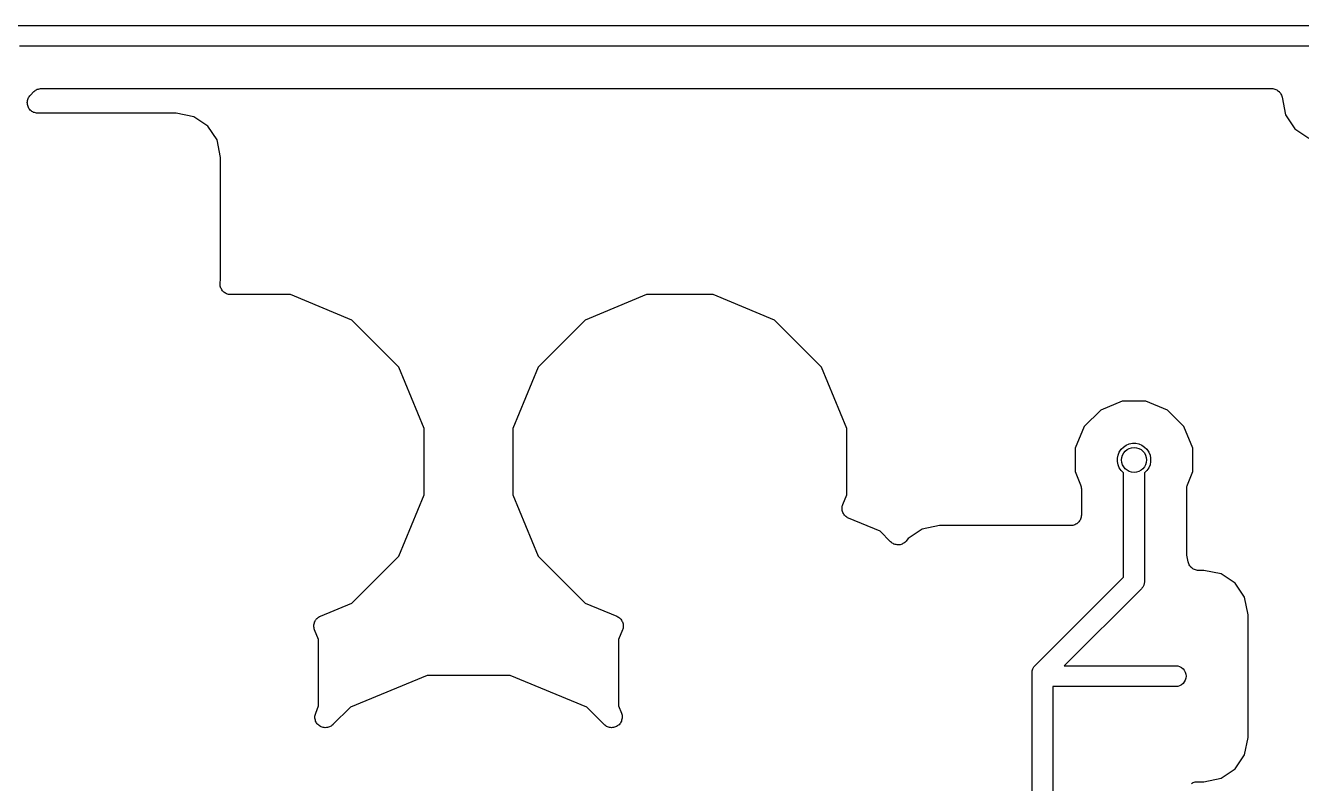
# Model space of a CAD drawing. Extents: x 0.4 to 11.3, y -7.9 to -0.4.
# Drawn here: x 4.908 to 5.512, y -4.913 to -4.554 of the extents above; entities that cross this region are included whole.
import ezdxf

# ---------------------------------------------------------------- set-up
doc = ezdxf.new("R2010")
doc.units = 0
doc.header["$MEASUREMENT"] = 0
doc.layers.add('BLACK', color=7, linetype='CONTINUOUS')

msp = doc.modelspace()

# ---------------------------------------------------------------- linework, layer by layer
at = {"layer": 'BLACK', "linetype": 'CONTINUOUS'}
for p, q in [((4.90378, -4.55413), (5.56292, -4.55413)), ((5.56472, -4.56398), (4.90558, -4.56398)), ((4.90936, -4.58965), (4.90951, -4.58919)), ((4.90951, -4.58919), (4.90965, -4.58873)), ((4.90965, -4.58871), (4.90988, -4.58829)), ((4.90965, -4.58872), (4.90965, -4.58871)), ((4.90965, -4.58873), (4.90965, -4.58872)), ((4.90988, -4.58829), (4.91011, -4.58787)), ((4.91011, -4.58787), (4.91011, -4.58786)), ((4.91011, -4.58786), (4.91012, -4.58786)), ((4.91012, -4.58786), (4.91042, -4.58749)), ((4.91042, -4.58749), (4.91073, -4.58712)), ((4.91073, -4.58712), (4.9124, -4.58544)), ((4.9124, -4.58544), (4.91241, -4.58543)), ((4.91241, -4.58543), (4.91245, -4.58539)), ((4.91241, -4.58543), (4.91241, -4.58543)), ((4.91241, -4.58543), (4.91241, -4.58543)), ((4.91245, -4.58539), (4.91281, -4.5851)), ((4.91281, -4.5851), (4.91317, -4.58481)), ((4.91317, -4.58481), (4.91319, -4.5848)), ((4.91319, -4.5848), (4.91321, -4.58478)), ((4.91321, -4.58478), (4.91363, -4.58457)), ((4.91363, -4.58457), (4.91403, -4.58435)), ((4.91403, -4.58435), (4.91406, -4.58435)), ((4.91406, -4.58435), (4.91408, -4.58433)), ((4.91408, -4.58433), (4.91452, -4.5842)), ((4.91452, -4.5842), (4.91497, -4.58407)), ((4.91497, -4.58407), (4.91499, -4.58407)), ((4.91499, -4.58407), (4.91502, -4.58406)), ((4.91502, -4.58406), (4.91548, -4.58402)), ((4.91548, -4.58402), (4.91594, -4.58398)), ((4.91594, -4.58398), (5.49821, -4.58398)), ((5.49821, -4.58398), (5.49824, -4.58398)), ((5.49824, -4.58398), (5.49824, -4.58398)), ((5.49824, -4.58398), (5.49824, -4.58398)), ((5.49824, -4.58398), (5.49828, -4.58398)), ((5.49828, -4.58398), (5.49874, -4.58403)), ((5.49874, -4.58403), (5.49921, -4.58408)), ((5.49921, -4.58408), (5.49923, -4.58408)), ((5.49923, -4.58408), (5.49925, -4.58409)), ((5.49925, -4.58409), (5.49969, -4.58423)), ((5.49969, -4.58423), (5.50014, -4.58437)), ((5.50014, -4.58437), (5.50016, -4.58437)), ((5.50016, -4.58437), (5.50018, -4.58438)), ((5.50018, -4.58438), (5.50059, -4.58461)), ((5.50059, -4.58461), (5.501, -4.58483)), ((5.501, -4.58483), (5.50102, -4.58484)), ((5.50102, -4.58484), (5.50104, -4.58485)), ((5.50104, -4.58485), (5.50139, -4.58515)), ((5.50139, -4.58515), (5.50176, -4.58545)), ((5.50176, -4.58545), (5.50177, -4.58547)), ((5.50177, -4.58547), (5.50178, -4.58548)), ((5.50178, -4.58548), (5.50208, -4.58584)), ((5.50208, -4.58584), (5.50237, -4.58621)), ((5.50237, -4.58621), (5.50238, -4.58622)), ((5.50238, -4.58622), (5.50239, -4.58624)), ((5.50239, -4.58624), (5.50261, -4.58666)), ((5.50261, -4.58666), (5.50283, -4.58707)), ((5.50283, -4.58707), (5.50284, -4.58709)), ((5.50284, -4.58709), (5.50285, -4.5871)), ((5.50285, -4.5871), (5.50298, -4.58755)), ((5.50298, -4.58755), (5.50311, -4.588)), ((5.50311, -4.588), (5.50478, -4.59639)), ((4.90926, -4.59062), (4.90931, -4.59014)), ((4.90926, -4.59063), (4.90926, -4.59062)), ((4.90931, -4.59111), (4.90926, -4.59063)), ((4.90926, -4.59063), (4.90926, -4.59063)), ((4.90931, -4.59014), (4.90936, -4.58966)), ((4.90935, -4.59159), (4.90931, -4.59111)), ((4.90935, -4.5916), (4.90935, -4.59159)), ((4.90935, -4.59161), (4.90935, -4.5916)), ((4.90949, -4.59206), (4.90935, -4.59161)), ((4.90936, -4.58966), (4.90936, -4.58965)), ((4.90936, -4.58966), (4.90936, -4.58966)), ((4.90963, -4.59253), (4.90949, -4.59206)), ((4.90963, -4.59254), (4.90963, -4.59253)), ((4.90963, -4.59253), (4.90963, -4.59253)), ((4.90986, -4.59297), (4.90963, -4.59254)), ((4.91008, -4.59339), (4.90986, -4.59297)), ((4.91008, -4.5934), (4.91008, -4.59339)), ((4.91009, -4.5934), (4.91008, -4.5934)), ((4.91039, -4.59378), (4.91009, -4.5934)), ((4.91069, -4.59415), (4.91039, -4.59378)), ((4.9107, -4.59416), (4.91069, -4.59415)), ((4.91107, -4.59447), (4.9107, -4.59416)), ((4.9107, -4.59416), (4.9107, -4.59416)), ((4.91144, -4.59478), (4.91107, -4.59447)), ((4.91145, -4.59479), (4.91144, -4.59478)), ((4.91144, -4.59478), (4.91144, -4.59478)), ((4.91187, -4.59502), (4.91145, -4.59479)), ((4.91229, -4.59525), (4.91187, -4.59502)), ((4.9123, -4.59525), (4.91229, -4.59525)), ((4.91231, -4.59525), (4.9123, -4.59525)), ((4.91276, -4.5954), (4.91231, -4.59525)), ((4.91322, -4.59554), (4.91276, -4.5954)), ((4.91323, -4.59554), (4.91322, -4.59554)), ((4.91324, -4.59555), (4.91323, -4.59554)), ((4.91371, -4.5956), (4.91324, -4.59555)), ((4.91419, -4.59565), (4.91371, -4.5956)), ((4.91421, -4.59565), (4.91419, -4.59565)), ((4.91426, -4.59565), (4.91421, -4.59565)), ((4.91421, -4.59565), (4.91421, -4.59565)), ((4.91421, -4.59565), (4.91421, -4.59565)), ((4.97982, -4.59565), (4.91426, -4.59565)), ((4.98812, -4.5973), (4.97982, -4.59565)), ((4.99473, -4.60172), (4.98812, -4.5973)), ((5.50478, -4.59639), (5.5092, -4.603)), ((4.99915, -4.60834), (4.99473, -4.60172)), ((5.5092, -4.603), (5.51582, -4.60742)), ((5.0008, -4.61663), (4.99915, -4.60834)), ((5.0008, -4.6747), (5.0008, -4.61663)), ((5.00053, -4.67654), (5.00058, -4.67607)), ((5.00053, -4.67656), (5.00053, -4.67654)), ((5.00053, -4.67657), (5.00053, -4.67656)), ((5.00058, -4.67704), (5.00053, -4.67657)), ((5.00058, -4.67607), (5.00063, -4.6756)), ((5.00062, -4.67751), (5.00058, -4.67704)), ((5.00062, -4.67753), (5.00062, -4.67751)), ((5.00063, -4.67754), (5.00062, -4.67753)), ((5.00063, -4.6756), (5.0008, -4.6747)), ((5.00076, -4.678), (5.00063, -4.67754)), ((5.00089, -4.67845), (5.00076, -4.678)), ((5.0009, -4.67846), (5.00089, -4.67845)), ((5.00091, -4.67848), (5.0009, -4.67846)), ((5.00113, -4.6789), (5.00091, -4.67848)), ((5.00135, -4.67931), (5.00113, -4.6789)), ((5.00136, -4.67932), (5.00135, -4.67931)), ((5.00136, -4.67934), (5.00136, -4.67932)), ((5.00166, -4.6797), (5.00136, -4.67934)), ((5.00196, -4.68007), (5.00166, -4.6797)), ((5.00197, -4.68008), (5.00196, -4.68007)), ((5.00198, -4.68009), (5.00197, -4.68008)), ((5.00234, -4.6804), (5.00198, -4.68009)), ((5.00271, -4.6807), (5.00234, -4.6804)), ((5.00272, -4.68071), (5.00271, -4.6807)), ((5.00273, -4.68072), (5.00272, -4.68071)), ((5.00315, -4.68094), (5.00273, -4.68072)), ((5.00356, -4.68117), (5.00315, -4.68094)), ((5.00358, -4.68118), (5.00356, -4.68117)), ((5.00359, -4.68118), (5.00358, -4.68118)), ((5.00404, -4.68132), (5.00359, -4.68118)), ((5.00449, -4.68147), (5.00404, -4.68132)), ((5.00451, -4.68147), (5.00449, -4.68147)), ((5.00452, -4.68147), (5.00451, -4.68147)), ((5.00499, -4.68152), (5.00452, -4.68147)), ((5.00546, -4.68157), (5.00499, -4.68152)), ((5.00549, -4.68157), (5.00546, -4.68157)), ((5.00553, -4.68157), (5.00549, -4.68157)), ((5.00549, -4.68157), (5.00549, -4.68157)), ((5.00549, -4.68157), (5.00549, -4.68157)), ((5.03384, -4.68157), (5.00553, -4.68157)), ((5.06289, -4.69361), (5.03384, -4.68157)), ((5.20239, -4.68157), (5.17333, -4.69361)), ((5.23384, -4.68157), (5.20239, -4.68157)), ((5.26289, -4.69361), (5.23384, -4.68157)), ((5.08513, -4.71585), (5.06289, -4.69361)), ((5.17333, -4.69361), (5.15109, -4.71585)), ((5.28513, -4.71585), (5.26289, -4.69361)), ((5.09717, -4.7449), (5.08513, -4.71585)), ((5.15109, -4.71585), (5.13906, -4.7449)), ((5.29717, -4.7449), (5.28513, -4.71585)), ((5.42753, -4.73197), (5.41728, -4.73621)), ((5.43862, -4.73197), (5.42753, -4.73197)), ((5.44886, -4.73621), (5.43862, -4.73197)), ((5.41728, -4.73621), (5.40944, -4.74405)), ((5.4567, -4.74405), (5.44886, -4.73621)), ((5.09717, -4.77635), (5.09717, -4.7449)), ((5.13906, -4.7449), (5.13906, -4.77635)), ((5.29717, -4.77635), (5.29717, -4.7449)), ((5.40944, -4.74405), (5.4052, -4.7543)), ((5.46094, -4.7543), (5.4567, -4.74405)), ((5.42934, -4.75286), (5.43077, -4.75227)), ((5.43077, -4.75227), (5.4323, -4.75197)), ((5.4323, -4.75197), (5.43385, -4.75197)), ((5.43385, -4.75197), (5.43537, -4.75227)), ((5.43537, -4.75227), (5.4368, -4.75286)), ((5.4052, -4.7543), (5.4052, -4.76539)), ((5.4252, -4.75907), (5.4255, -4.75755)), ((5.4255, -4.75755), (5.42609, -4.75611)), ((5.42609, -4.75611), (5.42695, -4.75482)), ((5.42695, -4.75482), (5.42805, -4.75373)), ((5.42805, -4.75373), (5.42934, -4.75286)), ((5.4368, -4.75286), (5.43809, -4.75373)), ((5.43809, -4.75373), (5.43919, -4.75482)), ((5.43919, -4.75482), (5.44005, -4.75611)), ((5.44005, -4.75611), (5.44064, -4.75755)), ((5.44064, -4.75755), (5.44094, -4.75907)), ((5.46094, -4.76539), (5.46094, -4.7543)), ((5.4252, -4.76062), (5.4252, -4.75907)), ((5.4255, -4.76214), (5.4252, -4.76062)), ((5.42609, -4.76357), (5.4255, -4.76214)), ((5.42695, -4.76486), (5.42609, -4.76357)), ((5.44005, -4.76357), (5.43919, -4.76486)), ((5.44064, -4.76214), (5.44005, -4.76357)), ((5.44094, -4.76062), (5.44064, -4.76214)), ((5.44094, -4.75907), (5.44094, -4.76062)), ((5.4052, -4.76539), (5.40777, -4.7716)), ((5.42805, -4.76596), (5.42695, -4.76486)), ((5.42815, -4.76602), (5.42805, -4.76596)), ((5.42815, -4.81528), (5.42815, -4.76602)), ((5.43809, -4.76596), (5.43799, -4.76602)), ((5.43799, -4.76602), (5.43799, -4.81708)), ((5.43919, -4.76486), (5.43809, -4.76596)), ((5.45837, -4.7716), (5.46094, -4.76539)), ((5.08513, -4.80541), (5.09717, -4.77635)), ((5.13906, -4.77635), (5.15109, -4.80541)), ((5.29528, -4.7809), (5.29717, -4.77635)), ((5.40777, -4.7716), (5.40777, -4.7716)), ((5.40777, -4.7716), (5.40777, -4.7716)), ((5.40777, -4.7716), (5.40777, -4.77161)), ((5.40777, -4.77161), (5.4078, -4.77166)), ((5.4078, -4.77166), (5.40792, -4.7721)), ((5.40792, -4.7721), (5.40805, -4.77254)), ((5.40805, -4.77254), (5.40806, -4.77257)), ((5.40806, -4.77257), (5.40807, -4.7726)), ((5.40807, -4.7726), (5.4081, -4.77306)), ((5.4081, -4.77306), (5.40815, -4.77351)), ((5.40815, -4.77351), (5.40815, -4.78593)), ((5.45799, -4.77344), (5.45804, -4.77298)), ((5.45799, -4.7735), (5.45799, -4.77344)), ((5.45799, -4.77351), (5.45799, -4.7735)), ((5.45799, -4.7735), (5.45799, -4.7735)), ((5.45799, -4.7735), (5.45799, -4.7735)), ((5.45799, -4.80401), (5.45799, -4.77351)), ((5.45804, -4.77298), (5.45809, -4.77253)), ((5.45809, -4.77253), (5.4581, -4.7725)), ((5.4581, -4.77247), (5.45824, -4.77203)), ((5.4581, -4.7725), (5.4581, -4.77247)), ((5.45824, -4.77203), (5.45837, -4.7716)), ((5.2949, -4.78277), (5.29495, -4.78231)), ((5.29495, -4.78231), (5.295, -4.78184)), ((5.295, -4.7818), (5.29514, -4.78136)), ((5.295, -4.78182), (5.295, -4.7818)), ((5.295, -4.78184), (5.295, -4.78182)), ((5.29514, -4.78136), (5.29528, -4.7809)), ((5.2949, -4.78279), (5.2949, -4.78277)), ((5.2949, -4.78281), (5.2949, -4.78279)), ((5.29495, -4.78328), (5.2949, -4.78281)), ((5.29499, -4.78375), (5.29495, -4.78328)), ((5.29499, -4.78376), (5.29499, -4.78375)), ((5.29499, -4.78378), (5.29499, -4.78376)), ((5.29513, -4.78423), (5.29499, -4.78378)), ((5.29526, -4.78468), (5.29513, -4.78423)), ((5.29527, -4.7847), (5.29526, -4.78468)), ((5.29527, -4.78471), (5.29527, -4.7847)), ((5.2955, -4.78513), (5.29527, -4.78471)), ((5.29571, -4.78555), (5.2955, -4.78513)), ((5.29572, -4.78556), (5.29571, -4.78555)), ((5.29573, -4.78558), (5.29572, -4.78556)), ((5.29603, -4.78595), (5.29573, -4.78558)), ((5.29632, -4.78631), (5.29603, -4.78595)), ((5.29634, -4.78632), (5.29632, -4.78631)), ((5.29635, -4.78633), (5.29634, -4.78632)), ((5.29671, -4.78664), (5.29635, -4.78633)), ((5.29707, -4.78694), (5.29671, -4.78664)), ((5.29708, -4.78695), (5.29707, -4.78694)), ((5.2971, -4.78696), (5.29708, -4.78695)), ((5.29751, -4.78718), (5.2971, -4.78696)), ((5.29792, -4.78741), (5.29751, -4.78718)), ((5.29795, -4.78742), (5.29792, -4.78741)), ((5.29796, -4.78742), (5.29795, -4.78742)), ((5.29795, -4.78742), (5.29795, -4.78742)), ((5.29799, -4.78744), (5.29796, -4.78742)), ((5.31289, -4.79361), (5.29799, -4.78744)), ((5.40752, -4.78831), (5.40729, -4.78872)), ((5.40775, -4.7879), (5.40752, -4.78831)), ((5.40776, -4.78787), (5.40775, -4.78788)), ((5.40775, -4.78788), (5.40775, -4.7879)), ((5.4079, -4.78742), (5.40776, -4.78787)), ((5.40804, -4.78697), (5.4079, -4.78742)), ((5.40805, -4.78693), (5.40804, -4.78695)), ((5.40804, -4.78695), (5.40804, -4.78697)), ((5.4081, -4.78647), (5.40805, -4.78693)), ((5.40815, -4.786), (5.4081, -4.78647)), ((5.40815, -4.78593), (5.40815, -4.78596)), ((5.40815, -4.78596), (5.40815, -4.78596)), ((5.40815, -4.78596), (5.40815, -4.78596)), ((5.40815, -4.78596), (5.40815, -4.786)), ((5.31788, -4.7986), (5.31289, -4.79361)), ((5.33275, -4.79258), (5.32613, -4.797)), ((5.34104, -4.79093), (5.33275, -4.79258)), ((5.40315, -4.79093), (5.34104, -4.79093)), ((5.40362, -4.79088), (5.40315, -4.79093)), ((5.40409, -4.79084), (5.40362, -4.79088)), ((5.4041, -4.79083), (5.40409, -4.79084)), ((5.40412, -4.79083), (5.4041, -4.79083)), ((5.40457, -4.7907), (5.40412, -4.79083)), ((5.40502, -4.79056), (5.40457, -4.7907)), ((5.40504, -4.79056), (5.40502, -4.79056)), ((5.40505, -4.79055), (5.40504, -4.79056)), ((5.40547, -4.79033), (5.40505, -4.79055)), ((5.40589, -4.79011), (5.40547, -4.79033)), ((5.4059, -4.7901), (5.40589, -4.79011)), ((5.40592, -4.79009), (5.4059, -4.7901)), ((5.40628, -4.78979), (5.40592, -4.79009)), ((5.40665, -4.7895), (5.40628, -4.78979)), ((5.40666, -4.78949), (5.40665, -4.7895)), ((5.40667, -4.78948), (5.40666, -4.78949)), ((5.40697, -4.78911), (5.40667, -4.78948)), ((5.40728, -4.78875), (5.40697, -4.78911)), ((5.40729, -4.78872), (5.40728, -4.78874)), ((5.40728, -4.78874), (5.40728, -4.78875)), ((5.31824, -4.7989), (5.31788, -4.7986)), ((5.31861, -4.7992), (5.31824, -4.7989)), ((5.31862, -4.79921), (5.31861, -4.7992)), ((5.31863, -4.79922), (5.31862, -4.79921)), ((5.31905, -4.79944), (5.31863, -4.79922)), ((5.31946, -4.79966), (5.31905, -4.79944)), ((5.31948, -4.79967), (5.31946, -4.79966)), ((5.31949, -4.79968), (5.31948, -4.79967)), ((5.31995, -4.79982), (5.31949, -4.79968)), ((5.32039, -4.79996), (5.31995, -4.79982)), ((5.32041, -4.79996), (5.32039, -4.79996)), ((5.32042, -4.79996), (5.32041, -4.79996)), ((5.3209, -4.80001), (5.32042, -4.79996)), ((5.32136, -4.80006), (5.3209, -4.80001)), ((5.32138, -4.80006), (5.32136, -4.80006)), ((5.3214, -4.80006), (5.32138, -4.80006)), ((5.32186, -4.80002), (5.3214, -4.80006)), ((5.32234, -4.79997), (5.32186, -4.80002)), ((5.32235, -4.79997), (5.32234, -4.79997)), ((5.32237, -4.79997), (5.32235, -4.79997)), ((5.32282, -4.79983), (5.32237, -4.79997)), ((5.32327, -4.7997), (5.32282, -4.79983)), ((5.32329, -4.79969), (5.32327, -4.7997)), ((5.3233, -4.79969), (5.32329, -4.79969)), ((5.32372, -4.79947), (5.3233, -4.79969)), ((5.32414, -4.79925), (5.32372, -4.79947)), ((5.32415, -4.79924), (5.32414, -4.79925)), ((5.32417, -4.79924), (5.32415, -4.79924)), ((5.32453, -4.79894), (5.32417, -4.79924)), ((5.3249, -4.79864), (5.32453, -4.79894)), ((5.32491, -4.79863), (5.3249, -4.79864)), ((5.32492, -4.79862), (5.32491, -4.79863)), ((5.32522, -4.79826), (5.32492, -4.79862)), ((5.32553, -4.7979), (5.32522, -4.79826)), ((5.32555, -4.79787), (5.32553, -4.7979)), ((5.32557, -4.79784), (5.32555, -4.79787)), ((5.32555, -4.79787), (5.32555, -4.79787)), ((5.32555, -4.79787), (5.32555, -4.79787)), ((5.32613, -4.797), (5.32557, -4.79784)), ((5.06289, -4.82765), (5.08513, -4.80541)), ((5.15109, -4.80541), (5.17333, -4.82765)), ((5.45804, -4.80446), (5.45799, -4.80401)), ((5.45808, -4.80491), (5.45804, -4.80446)), ((5.45809, -4.80498), (5.45808, -4.80491)), ((5.45872, -4.80816), (5.45809, -4.80498)), ((5.45886, -4.80861), (5.45872, -4.80816)), ((5.45899, -4.80906), (5.45886, -4.80861)), ((5.459, -4.80908), (5.45899, -4.80906)), ((5.459, -4.8091), (5.459, -4.80908)), ((5.45922, -4.80951), (5.459, -4.8091)), ((5.45944, -4.80993), (5.45922, -4.80951)), ((5.45945, -4.80994), (5.45944, -4.80993)), ((5.45946, -4.80996), (5.45945, -4.80994)), ((5.45976, -4.81032), (5.45946, -4.80996)), ((5.46005, -4.81069), (5.45976, -4.81032)), ((5.46007, -4.8107), (5.46005, -4.81069)), ((5.46008, -4.81071), (5.46007, -4.8107)), ((5.46044, -4.81101), (5.46008, -4.81071)), ((5.4608, -4.81131), (5.46044, -4.81101)), ((5.46082, -4.81132), (5.4608, -4.81131)), ((5.46083, -4.81134), (5.46082, -4.81132)), ((5.46125, -4.81156), (5.46083, -4.81134)), ((5.46166, -4.81178), (5.46125, -4.81156)), ((5.46167, -4.81179), (5.46166, -4.81178)), ((5.46169, -4.8118), (5.46167, -4.81179)), ((5.46214, -4.81194), (5.46169, -4.8118)), ((5.46259, -4.81208), (5.46214, -4.81194)), ((5.4626, -4.81208), (5.46259, -4.81208)), ((5.46262, -4.81209), (5.4626, -4.81208)), ((5.46309, -4.81213), (5.46262, -4.81209)), ((5.46355, -4.81219), (5.46309, -4.81213)), ((5.46359, -4.81219), (5.46355, -4.81219)), ((5.4636, -4.81219), (5.46359, -4.81219)), ((5.46359, -4.81219), (5.46359, -4.81219)), ((5.46362, -4.81219), (5.4636, -4.81219)), ((5.46604, -4.81219), (5.46362, -4.81219)), ((5.47434, -4.81384), (5.46604, -4.81219)), ((5.38645, -4.85698), (5.42815, -4.81528)), ((5.43792, -4.81829), (5.43768, -4.81907)), ((5.43799, -4.81756), (5.43792, -4.81829)), ((5.43799, -4.81708), (5.43802, -4.81732)), ((5.43802, -4.81732), (5.43799, -4.81756)), ((5.43799, -4.81756), (5.43799, -4.81756)), ((5.48095, -4.81826), (5.47434, -4.81384)), ((5.48537, -4.82487), (5.48095, -4.81826)), ((5.43638, -4.82097), (5.40007, -4.85728)), ((5.43657, -4.82082), (5.43638, -4.82097)), ((5.43672, -4.82063), (5.43657, -4.82082)), ((5.43718, -4.82007), (5.43672, -4.82063)), ((5.43764, -4.81922), (5.43718, -4.82007)), ((5.43768, -4.81907), (5.43764, -4.81922)), ((5.48703, -4.83317), (5.48537, -4.82487)), ((5.04799, -4.83382), (5.06289, -4.82765)), ((5.17333, -4.82765), (5.18823, -4.83382)), ((5.04515, -4.83696), (5.04529, -4.83651)), ((5.04529, -4.83651), (5.0453, -4.8365)), ((5.0453, -4.83648), (5.04553, -4.83607)), ((5.0453, -4.8365), (5.0453, -4.83648)), ((5.04553, -4.83607), (5.04575, -4.83565)), ((5.04575, -4.83565), (5.04576, -4.83564)), ((5.04576, -4.83564), (5.04577, -4.83562)), ((5.04577, -4.83562), (5.04607, -4.83527)), ((5.04607, -4.83527), (5.04637, -4.8349)), ((5.04637, -4.8349), (5.04638, -4.83489)), ((5.04638, -4.83489), (5.0464, -4.83488)), ((5.0464, -4.83488), (5.04676, -4.83458)), ((5.04676, -4.83458), (5.04713, -4.83428)), ((5.04713, -4.83428), (5.04714, -4.83427)), ((5.04714, -4.83427), (5.04716, -4.83426)), ((5.04716, -4.83426), (5.04757, -4.83405)), ((5.04757, -4.83405), (5.04799, -4.83382)), ((5.18823, -4.83382), (5.18826, -4.83384)), ((5.18826, -4.83384), (5.18827, -4.83384)), ((5.18827, -4.83384), (5.18827, -4.83384)), ((5.18827, -4.83384), (5.1883, -4.83385)), ((5.1883, -4.83385), (5.18871, -4.83408)), ((5.18871, -4.83408), (5.18912, -4.8343)), ((5.18912, -4.8343), (5.18914, -4.83431)), ((5.18914, -4.83431), (5.18915, -4.83432)), ((5.18915, -4.83432), (5.18951, -4.83462)), ((5.18951, -4.83462), (5.18987, -4.83493)), ((5.18987, -4.83493), (5.18989, -4.83494)), ((5.18989, -4.83494), (5.1899, -4.83495)), ((5.1899, -4.83495), (5.19019, -4.83531)), ((5.19019, -4.83531), (5.19049, -4.83568)), ((5.19049, -4.83568), (5.1905, -4.8357)), ((5.1905, -4.8357), (5.19051, -4.83571)), ((5.19051, -4.83571), (5.19072, -4.83613)), ((5.19072, -4.83613), (5.19095, -4.83655)), ((5.19095, -4.83655), (5.19095, -4.83656)), ((5.19095, -4.83656), (5.19096, -4.83658)), ((5.19096, -4.83658), (5.19109, -4.83703)), ((5.48703, -4.89124), (5.48703, -4.83317)), ((5.0449, -4.83838), (5.04495, -4.83791)), ((5.0449, -4.8384), (5.0449, -4.83838)), ((5.0449, -4.83842), (5.0449, -4.8384)), ((5.04494, -4.83888), (5.0449, -4.83842)), ((5.04498, -4.83935), (5.04494, -4.83888)), ((5.04495, -4.83791), (5.045, -4.83745)), ((5.04499, -4.83937), (5.04498, -4.83935)), ((5.04499, -4.83939), (5.04499, -4.83937)), ((5.04512, -4.83984), (5.04499, -4.83939)), ((5.045, -4.83745), (5.04501, -4.83743)), ((5.04501, -4.83741), (5.04515, -4.83696)), ((5.04501, -4.83743), (5.04501, -4.83741)), ((5.04525, -4.84029), (5.04512, -4.83984)), ((5.04527, -4.84032), (5.04525, -4.84029)), ((5.04528, -4.84036), (5.04527, -4.84032)), ((5.04527, -4.84032), (5.04527, -4.84032)), ((5.04527, -4.84032), (5.04527, -4.84032)), ((5.04717, -4.8449), (5.04528, -4.84036)), ((5.19094, -4.84036), (5.18906, -4.8449)), ((5.19108, -4.83991), (5.19094, -4.84036)), ((5.19122, -4.83946), (5.19108, -4.83991)), ((5.19109, -4.83703), (5.19123, -4.83748)), ((5.19127, -4.83895), (5.19122, -4.83942)), ((5.19122, -4.83942), (5.19122, -4.83944)), ((5.19122, -4.83944), (5.19122, -4.83946)), ((5.19123, -4.83748), (5.19123, -4.8375)), ((5.19123, -4.8375), (5.19123, -4.83751)), ((5.19123, -4.83751), (5.19127, -4.83798)), ((5.19127, -4.83798), (5.19132, -4.83845)), ((5.19132, -4.83849), (5.19127, -4.83895)), ((5.19132, -4.83845), (5.19132, -4.83847)), ((5.19132, -4.83847), (5.19132, -4.83849)), ((5.04717, -4.87635), (5.04717, -4.8449)), ((5.18906, -4.8449), (5.18906, -4.87635)), ((5.38482, -4.86063), (5.38484, -4.86039)), ((5.38484, -4.86087), (5.38482, -4.86063)), ((5.38484, -4.86039), (5.38491, -4.85967)), ((5.38484, -4.86039), (5.38484, -4.86039)), ((5.38484, -5.00584), (5.38484, -4.86087)), ((5.38491, -4.85967), (5.3852, -4.85874)), ((5.3852, -4.85874), (5.38565, -4.85788)), ((5.38565, -4.85788), (5.38627, -4.85713)), ((5.38627, -4.85713), (5.38645, -4.85698)), ((5.40007, -4.85728), (5.453, -4.85728)), ((5.453, -4.85728), (5.45372, -4.85735)), ((5.45372, -4.85735), (5.45465, -4.85764)), ((5.45465, -4.85764), (5.4555, -4.85809)), ((5.4555, -4.85809), (5.45625, -4.85871)), ((5.45625, -4.85871), (5.45687, -4.85946)), ((5.45687, -4.85946), (5.45732, -4.86031)), ((5.45732, -4.86031), (5.45761, -4.86124)), ((5.09847, -4.86189), (5.06218, -4.87692)), ((5.13775, -4.86189), (5.09847, -4.86189)), ((5.17404, -4.87692), (5.13775, -4.86189)), ((5.453, -4.86713), (5.39469, -4.86713)), ((5.39469, -4.86713), (5.39469, -5.00763)), ((5.45372, -4.86705), (5.453, -4.86713)), ((5.45465, -4.86677), (5.45372, -4.86705)), ((5.4555, -4.86632), (5.45465, -4.86677)), ((5.45625, -4.8657), (5.4555, -4.86632)), ((5.45687, -4.86495), (5.45625, -4.8657)), ((5.45732, -4.8641), (5.45687, -4.86495)), ((5.45761, -4.86317), (5.45732, -4.8641)), ((5.45761, -4.86124), (5.4577, -4.8622)), ((5.4577, -4.8622), (5.45761, -4.86317)), ((5.04577, -4.87973), (5.04717, -4.87635)), ((5.06218, -4.87692), (5.05392, -4.88518)), ((5.1823, -4.88518), (5.17404, -4.87692)), ((5.18906, -4.87635), (5.19045, -4.87973)), ((5.04539, -4.88162), (5.04544, -4.88114)), ((5.04539, -4.88163), (5.04539, -4.88162)), ((5.04543, -4.88211), (5.04539, -4.88163)), ((5.04539, -4.88163), (5.04539, -4.88163)), ((5.04548, -4.8826), (5.04543, -4.88211)), ((5.04544, -4.88114), (5.04548, -4.88066)), ((5.04548, -4.88066), (5.04549, -4.88066)), ((5.04562, -4.88307), (5.04548, -4.8826)), ((5.04548, -4.8826), (5.04548, -4.8826)), ((5.04548, -4.8826), (5.04548, -4.8826)), ((5.04549, -4.88065), (5.04563, -4.8802)), ((5.04549, -4.88066), (5.04549, -4.88065)), ((5.04576, -4.88353), (5.04562, -4.88307)), ((5.04563, -4.8802), (5.04577, -4.87973)), ((5.04576, -4.88354), (5.04576, -4.88353)), ((5.04598, -4.88396), (5.04576, -4.88354)), ((5.04576, -4.88354), (5.04576, -4.88354)), ((5.04621, -4.88439), (5.04598, -4.88396)), ((5.04622, -4.8844), (5.04621, -4.88439)), ((5.04652, -4.88477), (5.04622, -4.8844)), ((5.04622, -4.8844), (5.04622, -4.8844)), ((5.04683, -4.88515), (5.04652, -4.88477)), ((5.04683, -4.88516), (5.04683, -4.88515)), ((5.04721, -4.88547), (5.04683, -4.88516)), ((5.04683, -4.88516), (5.04683, -4.88516)), ((5.05387, -4.88523), (5.05348, -4.88554)), ((5.05388, -4.88522), (5.05387, -4.88523)), ((5.05392, -4.88518), (5.05388, -4.88522)), ((5.05388, -4.88522), (5.05388, -4.88522)), ((5.05388, -4.88522), (5.05388, -4.88522)), ((5.18267, -4.88549), (5.1823, -4.88518)), ((5.18934, -4.88521), (5.18898, -4.8855)), ((5.18966, -4.88482), (5.18934, -4.8852)), ((5.18934, -4.8852), (5.18934, -4.88521)), ((5.18934, -4.88521), (5.18934, -4.88521)), ((5.18996, -4.88446), (5.18966, -4.88482)), ((5.18997, -4.88446), (5.18996, -4.88446)), ((5.1902, -4.88403), (5.18997, -4.88445)), ((5.18997, -4.88445), (5.18997, -4.88446)), ((5.19043, -4.8836), (5.1902, -4.88403)), ((5.19044, -4.8836), (5.19043, -4.8836)), ((5.19043, -4.8836), (5.19043, -4.8836)), ((5.19058, -4.88313), (5.19044, -4.8836)), ((5.19045, -4.87973), (5.19048, -4.87978)), ((5.19048, -4.87978), (5.19048, -4.87979)), ((5.19048, -4.87979), (5.19048, -4.87979)), ((5.19048, -4.87979), (5.19048, -4.87979)), ((5.19048, -4.87979), (5.19062, -4.88027)), ((5.19073, -4.88267), (5.19058, -4.88313)), ((5.19062, -4.88027), (5.19075, -4.88072)), ((5.19078, -4.88217), (5.19073, -4.88266)), ((5.19073, -4.88266), (5.19073, -4.88267)), ((5.19073, -4.88267), (5.19073, -4.88267)), ((5.19075, -4.88072), (5.19075, -4.88073)), ((5.19075, -4.88073), (5.19075, -4.88073)), ((5.19075, -4.88073), (5.19079, -4.88121)), ((5.19083, -4.8817), (5.19078, -4.88217)), ((5.19079, -4.88121), (5.19083, -4.88169)), ((5.19083, -4.88169), (5.19083, -4.8817)), ((5.19083, -4.8817), (5.19083, -4.8817)), ((5.04758, -4.88578), (5.04721, -4.88547)), ((5.04801, -4.88601), (5.04758, -4.88578)), ((5.04758, -4.88578), (5.04758, -4.88578)), ((5.04758, -4.88578), (5.04758, -4.88578)), ((5.04843, -4.88624), (5.04801, -4.88601)), ((5.04844, -4.88625), (5.04843, -4.88624)), ((5.0489, -4.88639), (5.04844, -4.88625)), ((5.04844, -4.88625), (5.04844, -4.88625)), ((5.04936, -4.88654), (5.0489, -4.88639)), ((5.04937, -4.88654), (5.04936, -4.88654)), ((5.04985, -4.88659), (5.04937, -4.88654)), ((5.04937, -4.88654), (5.04937, -4.88654)), ((5.05033, -4.88664), (5.04985, -4.88659)), ((5.05034, -4.88664), (5.05033, -4.88664)), ((5.05082, -4.8866), (5.05034, -4.88664)), ((5.05034, -4.88664), (5.05034, -4.88664)), ((5.05131, -4.88656), (5.05082, -4.8866)), ((5.05132, -4.88656), (5.05131, -4.88656)), ((5.05131, -4.88656), (5.05131, -4.88656)), ((5.05178, -4.88642), (5.05132, -4.88656)), ((5.05224, -4.88628), (5.05178, -4.88642)), ((5.05225, -4.88628), (5.05224, -4.88628)), ((5.05267, -4.88606), (5.05225, -4.88628)), ((5.05225, -4.88628), (5.05225, -4.88628)), ((5.05311, -4.88584), (5.05267, -4.88606)), ((5.05312, -4.88583), (5.05311, -4.88583)), ((5.05311, -4.88583), (5.05311, -4.88584)), ((5.05348, -4.88554), (5.05312, -4.88583)), ((5.18304, -4.88579), (5.18267, -4.88549)), ((5.18305, -4.88579), (5.18304, -4.88579)), ((5.18305, -4.8858), (5.18305, -4.88579)), ((5.18347, -4.88602), (5.18305, -4.8858)), ((5.1839, -4.88625), (5.18347, -4.88602)), ((5.18391, -4.88626), (5.1839, -4.88625)), ((5.18439, -4.8864), (5.18391, -4.88626)), ((5.18391, -4.88626), (5.18391, -4.88626)), ((5.18484, -4.88654), (5.18439, -4.8864)), ((5.18534, -4.88659), (5.18484, -4.88654)), ((5.18484, -4.88654), (5.18484, -4.88654)), ((5.18484, -4.88654), (5.18484, -4.88654)), ((5.18581, -4.88664), (5.18534, -4.88659)), ((5.18582, -4.88664), (5.18581, -4.88664)), ((5.18581, -4.88664), (5.18581, -4.88664)), ((5.18629, -4.8866), (5.18582, -4.88664)), ((5.18678, -4.88655), (5.18629, -4.8866)), ((5.18679, -4.88655), (5.18678, -4.88655)), ((5.18678, -4.88655), (5.18678, -4.88655)), ((5.18725, -4.88641), (5.18679, -4.88655)), ((5.18771, -4.88627), (5.18725, -4.88641)), ((5.18772, -4.88627), (5.18771, -4.88627)), ((5.18817, -4.88604), (5.18772, -4.88627)), ((5.18772, -4.88627), (5.18772, -4.88627)), ((5.18858, -4.88582), (5.18817, -4.88604)), ((5.18859, -4.88582), (5.18858, -4.88582)), ((5.18858, -4.88582), (5.18858, -4.88582)), ((5.18898, -4.8855), (5.18859, -4.88582)), ((5.48537, -4.89954), (5.48703, -4.89124)), ((5.48095, -4.90615), (5.48537, -4.89954)), ((5.47434, -4.91057), (5.48095, -4.90615)), ((5.46023, -4.91306), (5.46025, -4.91305)), ((5.46025, -4.91305), (5.46026, -4.91304)), ((5.46026, -4.91304), (5.46068, -4.91282)), ((5.46068, -4.91282), (5.46109, -4.9126)), ((5.46109, -4.9126), (5.46111, -4.91259)), ((5.46111, -4.91259), (5.46113, -4.91258)), ((5.46113, -4.91258), (5.46158, -4.91245)), ((5.46158, -4.91245), (5.46203, -4.91232)), ((5.46203, -4.91232), (5.46205, -4.91232)), ((5.46205, -4.91232), (5.46207, -4.91231)), ((5.46207, -4.91231), (5.46253, -4.91227)), ((5.46253, -4.91227), (5.463, -4.91222)), ((5.463, -4.91222), (5.46604, -4.91222)), ((5.46604, -4.91222), (5.47434, -4.91057))]:
    msp.add_line(p, q, dxfattribs=at)
at = {"layer": 'BLACK'}
msp.add_circle((5.43307, -4.75984), 0.00591, dxfattribs=at)

doc.saveas('drawing.dxf')
